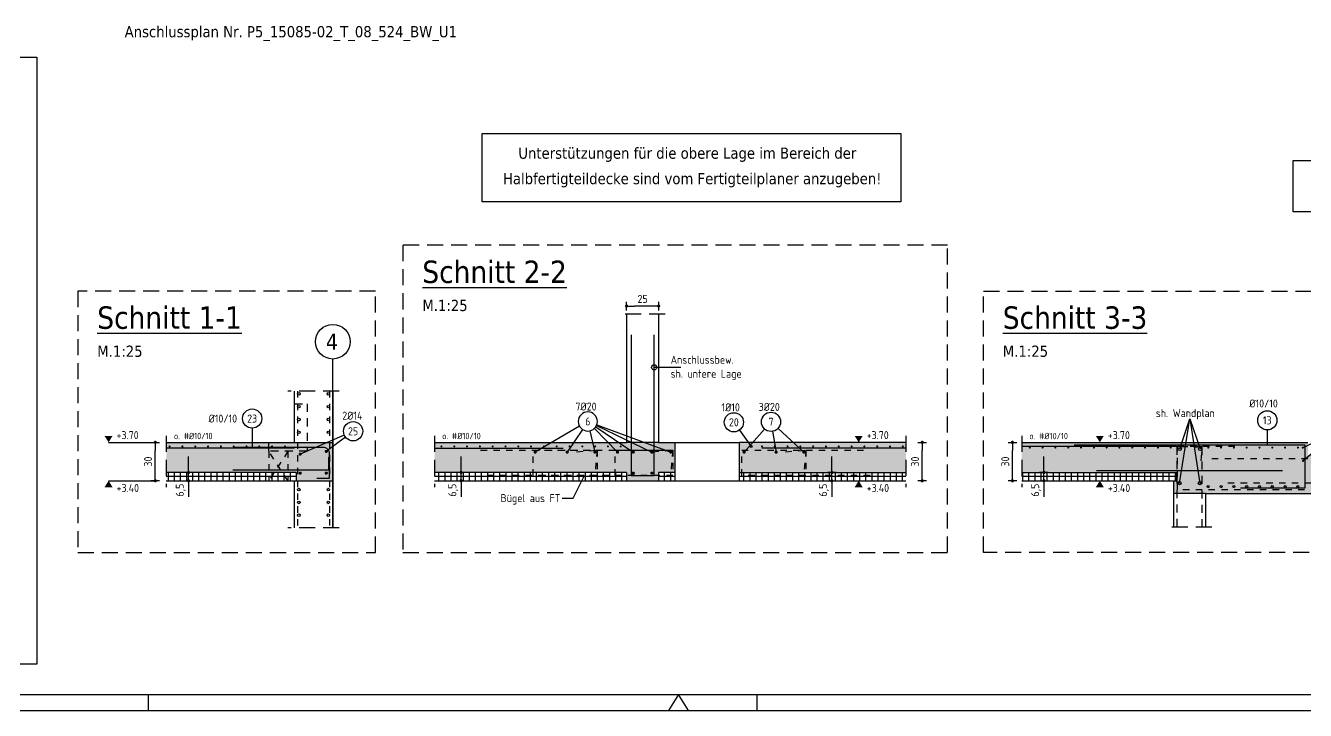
# Model space of a CAD drawing. Extents: x 0 to 77.2, y -0.6 to 30.
# Drawn here: x 19.53 to 39.51, y 0 to 10.69 of the extents above; entities that cross this region are included whole.
import ezdxf
from ezdxf.enums import TextEntityAlignment as Align

# ---------------------------------------------------------------- set-up
doc = ezdxf.new("R2010")
doc.units = 0
doc.header["$LTSCALE"] = 0.5
for name, pattern in [('AUSGEZOGEN', [1000.01, 1000, 0.01]), ('DASHED', [0.75, 0.5, -0.25]), ('HIDDEN', [0.375, 0.25, -0.125]), ('HIDDEN2', [0.187, 0.125, -0.062]), ('PUNKT', [0.175, 0.05, -0.125]), ('STRICHLINIE', [0.75, 0.5, -0.25]), ('VERDECKT', [0.375, 0.25, -0.125])]:
    doc.linetypes.add(name, pattern=pattern)
for name, color, linetype in [('ACHSEN', 7, 'Continuous'), ('AFU', 7, 'Continuous'), ('BETON', 7, 'Continuous'), ('DETAIL', 7, 'Continuous'), ('DRUEBER', 7, 'Continuous'), ('grau_mittel', 7, 'Continuous'), ('Halbfertigteile', 7, 'Continuous'), ('HILFE', 7, 'Continuous'), ('koten', 7, 'Continuous'), ('MASSE', 7, 'Continuous'), ('OBJEKT', 7, 'Continuous'), ('RAHMEN', 7, 'Continuous'), ('RND', 7, 'Continuous'), ('SFP_Achsen', 7, 'Continuous'), ('TEXT', 7, 'Continuous'), ('VERDECKT1', 7, 'Continuous')]:
    doc.layers.add(name, color=color, linetype=linetype)
doc.styles.add('helv', font='tahoma.ttf')
doc.styles.add('txt', font='isocp.shx')
doc.linetypes.add('AFU_50K', pattern='A,0.15,["/",Standard,S=0.2,R=0,X=-0.01,Y=-0.1],0.07,["/",Standard,S=0.2,R=0,X=-0.01,Y=-0.1],0.15', length=0.37)
doc.dimstyles.new('DOT_I', dxfattribs={"dimscale": 0.5, "dimtxt": 0.25, "dimasz": 0.25, "dimexe": 0.1, "dimexo": 0.3, "dimgap": 0.1, "dimtad": 1, "dimdec": 3, "dimzin": 3, "dimtxsty": 'txt', "dimblk": 'DOT', "dimblk1": 'DOT', "dimblk2": 'DOT', "dimsah": 1, "dimcen": 0.1, "dimse1": 1, "dimse2": 1, "dimazin": 0, "dimtfac": 1, "dimtdec": 4, "dimtix": 1, "dimtmove": 2, "dimatfit": 3, "dimfxl": 0, "dimtvp": 1, "dimtolj": 1, "dimtzin": 0, "dimarcsym": 0})

# ---------------------------------------------------------------- blocks, each defined once
blk = doc.blocks.new('RND_HIN')
at = {"layer": 'RND', "color": 7, "linetype": 'Continuous'}
blk.add_circle((0, 0), 0.3, dxfattribs=at)
at = {"layer": 'RND', "color": 7, "linetype": 'Continuous', "style": 'txt'}
blk.add_attdef('POSI', text='', height=0.25, dxfattribs=at).set_placement((0, 0), align=Align.MIDDLE)
blk = doc.blocks.new('A1-35-0')
at = {"layer": 'RAHMEN', "color": 5}
blk.add_line((2, 0.5), (118.4, 0.5), dxfattribs=at)
at = {"layer": 'RAHMEN', "color": 7}
for p, q in [((42.9, 0), (42.9, 0.5)), ((61.9, 0), (61.9, 0.5))]:
    blk.add_line(p, q, dxfattribs=at)
at = {"layer": 'RAHMEN', "color": 7, "linetype": 'Continuous'}
for p, q in [((59.45, 0.5), (59.14, 0)), ((59.76, 0), (59.45, 0.5))]:
    blk.add_line(p, q, dxfattribs=at)
at = {"layer": 'RAHMEN'}
blk.add_line((0, 0), (118.9, 0), dxfattribs=at)
blk = doc.blocks.new('DOT')
at = {"layer": 'MASSE', "color": 7, "linetype": 'Continuous'}
for p, q in [((0, 0), (-1, 0)), ((0, 0.54), (0, -0.54))]:
    blk.add_line(p, q, dxfattribs=at)
at = {"layer": 'MASSE', "color": 7, "linetype": 'Continuous', "const_width": 0.2}
blk.add_lwpolyline([(-0.1, 0, 1), (0.1, 0, 1)], format="xyb", close=True, dxfattribs=at)
blk = doc.blocks.new('*D56')
at = {"layer": 'Defpoints', "color": 0, "linetype": 'AUSGEZOGEN', "transparency": 16777216}
for p in [(21.555, 4.185), (21.555, 4.185), (21.555, 3.585)]:
    blk.add_point(p, dxfattribs=at)
at = {"layer": 'MASSE', "color": 0, "linetype": 'AUSGEZOGEN', "lineweight": -2, "transparency": 16777216}
blk.add_line((21.555, 3.71), (21.555, 4.06), dxfattribs=at)
at = {"layer": 'MASSE', "color": 0, "linetype": 'AUSGEZOGEN', "lineweight": -2, "transparency": 16777216, "xscale": 0.125, "yscale": 0.125, "zscale": 0.125}
for p, rotation in [((21.555, 4.185), 90), ((21.555, 3.585), 270)]:
    blk.add_blockref('DOT', p, dxfattribs=dict(at, rotation=rotation))
at = {"layer": 'MASSE', "color": 0, "linetype": 'AUSGEZOGEN', "transparency": 16777216, "insert": (21.442, 3.885), "char_height": 0.125, "attachment_point": 5, "rotation": 90, "style": 'txt'}
blk.add_mtext('\\A1;30', dxfattribs=at)
blk = doc.blocks.new('okrd_u')
at = {"layer": 'koten', "color": 7, "linetype": 'Continuous'}
blk.add_solid([(-0.125, -0.202), (0.125, -0.202), (0, 0)], dxfattribs=at)
at = {"layer": 'koten', "style": 'txt'}
blk.add_attdef('OKRD', (0.25, -0.35), '', height=0.25, dxfattribs=at)
blk = doc.blocks.new('okrd_o')
at = {"layer": 'koten', "color": 7, "linetype": 'Continuous'}
blk.add_solid([(-0.125, 0.202), (0.125, 0.202), (0, 0)], dxfattribs=at)
at = {"layer": 'koten', "style": 'txt'}
blk.add_attdef('OKRD', (0.25, 0.1), '', height=0.25, dxfattribs=at)
blk = doc.blocks.new('*D57')
at = {"layer": 'Defpoints', "color": 0, "linetype": 'AUSGEZOGEN', "transparency": 16777216}
for p in [(33.53, 4.185), (33.53, 4.185), (33.53, 3.585)]:
    blk.add_point(p, dxfattribs=at)
at = {"layer": 'MASSE', "color": 0, "linetype": 'AUSGEZOGEN', "lineweight": -2, "transparency": 16777216}
blk.add_line((33.53, 3.71), (33.53, 4.06), dxfattribs=at)
at = {"layer": 'MASSE', "color": 0, "linetype": 'AUSGEZOGEN', "lineweight": -2, "transparency": 16777216, "xscale": 0.125, "yscale": 0.125, "zscale": 0.125}
for p, rotation in [((33.53, 4.185), 90), ((33.53, 3.585), 270)]:
    blk.add_blockref('DOT', p, dxfattribs=dict(at, rotation=rotation))
at = {"layer": 'MASSE', "color": 0, "linetype": 'AUSGEZOGEN', "transparency": 16777216, "insert": (33.418, 3.885), "char_height": 0.125, "attachment_point": 5, "rotation": 90, "style": 'txt'}
blk.add_mtext('\\A1;30', dxfattribs=at)
blk = doc.blocks.new('*D60')
at = {"layer": 'Defpoints', "color": 0, "linetype": 'AUSGEZOGEN', "transparency": 16777216}
for p in [(28.914, 6.313), (28.914, 6.313), (29.414, 6.313)]:
    blk.add_point(p, dxfattribs=at)
at = {"layer": 'MASSE', "color": 0, "linetype": 'AUSGEZOGEN', "lineweight": -2, "transparency": 16777216}
blk.add_line((29.289, 6.313), (29.039, 6.313), dxfattribs=at)
at = {"layer": 'MASSE', "color": 0, "linetype": 'AUSGEZOGEN', "lineweight": -2, "transparency": 16777216, "xscale": 0.125, "yscale": 0.125, "zscale": 0.125, "rotation": 180}
blk.add_blockref('DOT', (28.914, 6.313), dxfattribs=at)
at = {"layer": 'MASSE', "color": 0, "linetype": 'AUSGEZOGEN', "lineweight": -2, "transparency": 16777216, "xscale": 0.125, "yscale": 0.125, "zscale": 0.125}
blk.add_blockref('DOT', (29.414, 6.313), dxfattribs=at)
at = {"layer": 'MASSE', "color": 0, "linetype": 'AUSGEZOGEN', "transparency": 16777216, "insert": (29.164, 6.425), "char_height": 0.125, "attachment_point": 5, "style": 'txt'}
blk.add_mtext('\\A1;25', dxfattribs=at)
blk = doc.blocks.new('*D59')
at = {"layer": 'Defpoints', "color": 0, "linetype": 'AUSGEZOGEN', "transparency": 16777216}
for p in [(34.938, 4.185), (34.938, 4.185), (34.938, 3.585)]:
    blk.add_point(p, dxfattribs=at)
at = {"layer": 'MASSE', "color": 0, "linetype": 'AUSGEZOGEN', "lineweight": -2, "transparency": 16777216}
blk.add_line((34.938, 3.71), (34.938, 4.06), dxfattribs=at)
at = {"layer": 'MASSE', "color": 0, "linetype": 'AUSGEZOGEN', "lineweight": -2, "transparency": 16777216, "xscale": 0.125, "yscale": 0.125, "zscale": 0.125}
for p, rotation in [((34.938, 4.185), 90), ((34.938, 3.585), 270)]:
    blk.add_blockref('DOT', p, dxfattribs=dict(at, rotation=rotation))
at = {"layer": 'MASSE', "color": 0, "linetype": 'AUSGEZOGEN', "transparency": 16777216, "insert": (34.826, 3.885), "char_height": 0.125, "attachment_point": 5, "rotation": 90, "style": 'txt'}
blk.add_mtext('\\A1;30', dxfattribs=at)
blk = doc.blocks.new('*D61')
at = {"layer": 'Defpoints', "color": 0, "linetype": 'AUSGEZOGEN', "transparency": 16777216}
for p in [(22.073, 3.715), (22.073, 3.715), (22.073, 3.585)]:
    blk.add_point(p, dxfattribs=at)
at = {"layer": 'MASSE', "color": 0, "linetype": 'AUSGEZOGEN', "lineweight": -2, "transparency": 16777216}
for p, q in [((22.073, 3.84), (22.073, 3.965)), ((22.073, 3.585), (22.073, 3.715)), ((22.073, 3.46), (22.073, 3.335))]:
    blk.add_line(p, q, dxfattribs=at)
at = {"layer": 'MASSE', "color": 0, "linetype": 'AUSGEZOGEN', "lineweight": -2, "transparency": 16777216, "xscale": 0.125, "yscale": 0.125, "zscale": 0.125}
for p, rotation in [((22.073, 3.715), 270), ((22.073, 3.585), 90)]:
    blk.add_blockref('DOT', p, dxfattribs=dict(at, rotation=rotation))
at = {"layer": 'MASSE', "color": 0, "linetype": 'AUSGEZOGEN', "transparency": 16777216, "insert": (21.952, 3.439), "char_height": 0.125, "attachment_point": 5, "rotation": 90, "style": 'txt'}
blk.add_mtext('\\A1;6,5', dxfattribs=at)
blk = doc.blocks.new('*D62')
at = {"layer": 'Defpoints', "color": 0, "linetype": 'AUSGEZOGEN', "transparency": 16777216}
for p in [(26.329, 3.715), (26.329, 3.715), (26.329, 3.585)]:
    blk.add_point(p, dxfattribs=at)
at = {"layer": 'MASSE', "color": 0, "linetype": 'AUSGEZOGEN', "lineweight": -2, "transparency": 16777216}
for p, q in [((26.329, 3.84), (26.329, 3.965)), ((26.329, 3.585), (26.329, 3.715)), ((26.329, 3.46), (26.329, 3.335))]:
    blk.add_line(p, q, dxfattribs=at)
at = {"layer": 'MASSE', "color": 0, "linetype": 'AUSGEZOGEN', "lineweight": -2, "transparency": 16777216, "xscale": 0.125, "yscale": 0.125, "zscale": 0.125}
for p, rotation in [((26.329, 3.715), 270), ((26.329, 3.585), 90)]:
    blk.add_blockref('DOT', p, dxfattribs=dict(at, rotation=rotation))
at = {"layer": 'MASSE', "color": 0, "linetype": 'AUSGEZOGEN', "transparency": 16777216, "insert": (26.207, 3.439), "char_height": 0.125, "attachment_point": 5, "rotation": 90, "style": 'txt'}
blk.add_mtext('\\A1;6,5', dxfattribs=at)
blk = doc.blocks.new('*D63')
at = {"layer": 'Defpoints', "color": 0, "linetype": 'AUSGEZOGEN', "transparency": 16777216}
for p in [(32.118, 3.715), (32.118, 3.715), (32.118, 3.585)]:
    blk.add_point(p, dxfattribs=at)
at = {"layer": 'MASSE', "color": 0, "linetype": 'AUSGEZOGEN', "lineweight": -2, "transparency": 16777216}
for p, q in [((32.118, 3.84), (32.118, 3.965)), ((32.118, 3.585), (32.118, 3.715)), ((32.118, 3.46), (32.118, 3.335))]:
    blk.add_line(p, q, dxfattribs=at)
at = {"layer": 'MASSE', "color": 0, "linetype": 'AUSGEZOGEN', "lineweight": -2, "transparency": 16777216, "xscale": 0.125, "yscale": 0.125, "zscale": 0.125}
for p, rotation in [((32.118, 3.715), 270), ((32.118, 3.585), 90)]:
    blk.add_blockref('DOT', p, dxfattribs=dict(at, rotation=rotation))
at = {"layer": 'MASSE', "color": 0, "linetype": 'AUSGEZOGEN', "transparency": 16777216, "insert": (31.996, 3.439), "char_height": 0.125, "attachment_point": 5, "rotation": 90, "style": 'txt'}
blk.add_mtext('\\A1;6,5', dxfattribs=at)
blk = doc.blocks.new('*D64')
at = {"layer": 'Defpoints', "color": 0, "linetype": 'AUSGEZOGEN', "transparency": 16777216}
for p in [(35.43, 3.715), (35.43, 3.715), (35.43, 3.585)]:
    blk.add_point(p, dxfattribs=at)
at = {"layer": 'MASSE', "color": 0, "linetype": 'AUSGEZOGEN', "lineweight": -2, "transparency": 16777216}
for p, q in [((35.43, 3.84), (35.43, 3.965)), ((35.43, 3.585), (35.43, 3.715)), ((35.43, 3.46), (35.43, 3.335))]:
    blk.add_line(p, q, dxfattribs=at)
at = {"layer": 'MASSE', "color": 0, "linetype": 'AUSGEZOGEN', "lineweight": -2, "transparency": 16777216, "xscale": 0.125, "yscale": 0.125, "zscale": 0.125}
for p, rotation in [((35.43, 3.715), 270), ((35.43, 3.585), 90)]:
    blk.add_blockref('DOT', p, dxfattribs=dict(at, rotation=rotation))
at = {"layer": 'MASSE', "color": 0, "linetype": 'AUSGEZOGEN', "transparency": 16777216, "insert": (35.308, 3.439), "char_height": 0.125, "attachment_point": 5, "rotation": 90, "style": 'txt'}
blk.add_mtext('\\A1;6,5', dxfattribs=at)

msp = doc.modelspace()

# ---------------------------------------------------------------- hatches: boundary and pattern name
at = {"layer": 'grau_mittel'}
for points in [[(21.7261, 3.7151), (23.7561, 3.7151), (23.7561, 3.5851), (24.3261, 3.5851), (24.3261, 4.1851), (23.7261, 4.1851), (21.7261, 4.1851)], [(39.6034, 3.5151), (41.5534, 3.5151), (41.5534, 3.9851), (39.5534, 3.9851), (39.5534, 4.1851), (35.0827, 4.1851), (35.0827, 3.7151), (37.5034, 3.7151), (37.5034, 3.5851), (37.4534, 3.5851), (37.4534, 3.3851), (39.6034, 3.3851)]]:
    msp.add_hatch(color=61, dxfattribs=at).paths.add_polyline_path(points)
h = msp.add_hatch(color=61, dxfattribs=at)
h.paths.add_polyline_path([(25.9144, 3.7151), (28.9144, 3.7151), (28.9144, 3.5851), (29.4144, 3.5851), (29.4144, 3.7151), (29.6744, 3.7151), (29.6744, 4.1851), (29.4144, 4.1851), (28.9144, 4.1851), (25.9144, 4.1851)])
h.paths.add_polyline_path([(30.6744, 3.7151), (33.2744, 3.7151), (33.2744, 4.1851), (30.6744, 4.1851)])
at = {"layer": 'Halbfertigteile', "linetype": 'AUSGEZOGEN', "transparency": 33554687}
h = msp.add_hatch(dxfattribs=at)
h.set_pattern_fill('ANSI37', color=171, scale=0.03, angle=135, style=0)
h.set_pattern_definition([(180, (12.90086, -13.01057), (-7e-18, -0.09525), []), (270, (12.90086, -13.01057), (0.09525, -2e-17), [])])
h.paths.add_polyline_path([(23.7561, 3.7151), (21.7261, 3.7151), (21.7261, 3.5851), (23.7561, 3.5851)])
h = msp.add_hatch(dxfattribs=at)
h.set_pattern_fill('ANSI37', color=171, scale=0.03, angle=135, style=0)
h.set_pattern_definition([(180, (12.55326, -13.01057), (-7e-18, -0.09525), []), (270, (12.55326, -13.01057), (0.09525, -2e-17), [])])
h.paths.add_polyline_path([(33.2744, 3.7151), (30.6744, 3.7151), (30.6744, 3.5851), (33.2744, 3.5851)])
h.paths.add_polyline_path([(28.9144, 3.5851), (28.9144, 3.7151), (25.9144, 3.7151), (25.9144, 3.5851)])
h.paths.add_polyline_path([(29.4144, 3.7151), (29.4144, 3.5851), (29.6744, 3.5851), (29.6744, 3.7151)])
h = msp.add_hatch(dxfattribs=at)
h.set_pattern_fill('ANSI37', color=171, scale=0.03, angle=135, style=0)
h.set_pattern_definition([(180, (12.33617, -13.01057), (-7e-18, -0.09525), []), (270, (12.33617, -13.01057), (0.09525, -2e-17), [])])
h.paths.add_polyline_path([(37.5034, 3.7151), (35.0827, 3.7151), (35.0827, 3.5851), (37.4534, 3.5851), (37.5034, 3.5851)])

# ---------------------------------------------------------------- linework, layer by layer
at = {"layer": 'ACHSEN', "color": 140, "linetype": 'AUSGEZOGEN'}
msp.add_line((24.3261, 2.8488), (24.3261, 5.4863), dxfattribs=at)
at = {"layer": 'AFU', "color": 8, "linetype": 'AFU_50K'}
for p, q in [((23.7261, 4.1851), (24.3261, 4.1851)), ((29.4144, 4.1851), (28.9144, 4.1851)), ((23.7561, 3.5851), (24.3261, 3.5851)), ((37.9534, 3.3851), (37.4534, 3.3851))]:
    msp.add_line(p, q, dxfattribs=at)
at = {"layer": 'BETON', "color": 6, "linetype": 'AUSGEZOGEN'}
for p, q in [((28.9144, 6.1851), (28.9144, 4.1851)), ((29.4144, 6.1851), (29.4144, 4.1851)), ((23.7261, 4.1851), (23.7261, 4.9863)), ((24.3261, 4.9863), (24.3261, 2.8488)), ((21.7261, 4.1851), (23.7261, 4.1851)), ((25.9144, 4.1851), (28.9144, 4.1851)), ((29.4144, 4.1851), (29.6744, 4.1851)), ((29.6744, 3.5851), (29.6744, 4.1851)), ((33.2744, 4.1851), (30.6744, 4.1851)), ((30.6744, 3.5851), (30.6744, 4.1851)), ((35.0827, 4.1851), (39.5534, 4.1851)), ((23.7561, 3.7151), (21.7261, 3.7151)), ((23.7561, 3.7151), (23.7561, 3.5851)), ((28.9144, 3.7151), (25.9144, 3.7151)), ((28.9144, 3.7151), (28.9144, 3.5851)), ((29.6744, 3.7151), (29.4144, 3.7151)), ((29.4144, 3.7151), (29.4144, 3.5851)), ((30.6744, 3.7151), (33.2744, 3.7151)), ((35.0827, 3.7151), (37.5034, 3.7151)), ((37.5034, 3.5851), (37.5034, 3.7151)), ((21.7261, 3.5851), (23.7561, 3.5851)), ((23.7261, 2.8488), (23.7261, 3.5851)), ((25.9144, 3.5851), (29.6744, 3.5851)), ((30.6744, 3.5851), (33.2758, 3.5851)), ((35.0827, 3.5851), (37.4534, 3.5851)), ((37.4534, 3.5851), (37.4534, 2.8607)), ((37.4534, 3.5851), (37.5034, 3.5851)), ((37.9534, 3.3851), (37.9534, 2.8607)), ((37.9534, 3.3851), (41.5534, 3.3851))]:
    msp.add_line(p, q, dxfattribs=at)
for points in [[(26.6596, 9.0094), (33.1952, 9.0094), (33.1952, 7.9428), (26.6596, 7.9428)], [(39.3229, 8.5848), (45.3963, 8.5848), (45.3963, 7.7855), (39.3229, 7.7855)]]:
    msp.add_lwpolyline(points, close=True, dxfattribs=at)
at = {"layer": 'DETAIL', "color": 102, "linetype": 'STRICHLINIE'}
for points in [[(25.4214, 7.2618), (25.4214, 2.4633), (33.925, 2.4633), (33.925, 7.2618)], [(20.3456, 6.5469), (20.3456, 2.4633), (24.9918, 2.4633), (24.9918, 6.5469)], [(34.4851, 2.4633), (34.4851, 6.5469), (42.1981, 6.5469), (42.1981, 2.4633)]]:
    msp.add_lwpolyline(points, close=True, dxfattribs=at)
at = {"layer": 'DRUEBER', "color": 171, "linetype": 'PUNKT'}
for p, q in [((23.6261, 3.5851), (23.3261, 4.0451)), ((23.6261, 4.0451), (23.3261, 3.5851)), ((23.3261, 4.0451), (23.3261, 3.5851)), ((23.6261, 4.0451), (23.6261, 3.5851))]:
    msp.add_line(p, q, dxfattribs=at)
at = {"layer": 'HILFE', "color": 102, "linetype": 'DASHED'}
for p, q in [((29.5144, 6.1851), (28.8144, 6.1851)), ((24.4261, 4.9863), (23.6261, 4.9863)), ((21.7261, 4.2851), (21.7261, 3.4851)), ((25.9144, 4.2851), (25.9144, 3.4851)), ((33.2744, 4.2851), (33.2744, 3.4851)), ((35.0827, 4.2851), (35.0827, 3.4851)), ((24.4261, 2.8488), (23.6261, 2.8488)), ((38.0534, 2.8607), (37.3534, 2.8607))]:
    msp.add_line(p, q, dxfattribs=at)
at = {"layer": 'HILFE', "color": 102, "linetype": 'AUSGEZOGEN'}
for p, q in [((29.761, 5.356), (29.3444, 5.356)), ((37.5467, 3.5493), (37.7059, 4.5531)), ((37.5507, 4.0817), (37.7059, 4.5531)), ((37.7059, 4.5531), (37.8685, 4.0817)), ((37.7059, 4.5531), (37.8644, 3.5493)), ((20.8251, 4.1851), (21.5545, 4.1851)), ((28.0819, 3.3122), (28.2567, 3.6651)), ((20.8251, 3.5851), (21.5545, 3.5851)), ((27.9096, 3.3122), (28.0819, 3.3122))]:
    msp.add_line(p, q, dxfattribs=at)
at = {"layer": 'OBJEKT', "color": 7, "linetype": 'AUSGEZOGEN'}
for p, q in [((29.6744, 4.1851), (30.6744, 4.1851)), ((29.6744, 3.5851), (30.6744, 3.5851))]:
    msp.add_line(p, q, dxfattribs=at)
at = {"layer": 'RND', "color": 1, "linetype": 'HIDDEN2'}
for p, q in [((23.7761, 4.9863), (23.7761, 2.8488)), ((24.2761, 4.9863), (24.2761, 2.8488))]:
    msp.add_line(p, q, dxfattribs=at)
at = {"layer": 'RND', "color": 102, "linetype": 'AUSGEZOGEN'}
for p, q in [((23.0671, 4.4061), (23.0671, 4.1051)), ((28.1783, 4.4358), (27.4861, 4.0329)), ((28.4124, 4.4036), (28.772, 4.0329)), ((28.4324, 4.4274), (29.0182, 4.0329)), ((28.4432, 4.4464), (29.3068, 4.0329)), ((28.4487, 4.4592), (29.6027, 4.0329)), ((31.2793, 4.4038), (31.682, 4.0329)), ((24.5055, 4.2985), (23.8177, 4.0005)), ((24.5233, 4.2679), (24.2246, 4.0432)), ((28.2242, 4.3868), (27.9859, 4.0329)), ((28.3421, 4.3652), (28.42, 4.0329)), ((30.676, 4.3762), (30.8583, 4.1211)), ((31.0692, 4.3934), (30.7481, 4.0329)), ((31.1937, 4.3575), (31.2479, 4.0329)), ((38.9177, 4.379), (38.9177, 4.1477)), ((39.903, 4.3002), (39.4725, 4.101)), ((39.9237, 4.2673), (39.4755, 3.895))]:
    msp.add_line(p, q, dxfattribs=at)
at = {"layer": 'RND', "color": 1, "linetype": 'AUSGEZOGEN'}
for points in [[(28.9844, 5.8651), (28.9844, 3.6651), (29.3444, 3.6651), (29.3444, 5.8651)], [(23.7261, 4.0951), (21.7261, 4.0951)], [(25.9144, 4.0951), (27.9244, 4.0951)], [(33.2758, 4.0951), (31.0244, 4.0951)], [(37.5016, 4.1198), (35.0827, 4.1198)], [(35.902, 4.1477), (39.502, 4.1477), (39.502, 3.4677), (38.502, 3.4677)], [(22.7661, 3.7548), (24.2661, 3.7548), (24.2661, 3.9548)], [(36.2534, 3.7446), (39.1534, 3.7446)]]:
    msp.add_lwpolyline(points, dxfattribs=at)
at = {"layer": 'RND', "color": 7, "linetype": 'AUSGEZOGEN'}
for points, const_width in [([(21.7706, 4.1211, 1), (21.7866, 4.1211, 1)], 0.016), ([(21.9706, 4.1211, 1), (21.9866, 4.1211, 1)], 0.016), ([(22.1706, 4.1211, 1), (22.1866, 4.1211, 1)], 0.016), ([(22.3706, 4.1211, 1), (22.3866, 4.1211, 1)], 0.016), ([(22.5706, 4.1211, 1), (22.5866, 4.1211, 1)], 0.016), ([(22.7706, 4.1211, 1), (22.7866, 4.1211, 1)], 0.016), ([(22.9706, 4.1211, 1), (22.9866, 4.1211, 1)], 0.016), ([(23.1706, 4.1211, 1), (23.1866, 4.1211, 1)], 0.016), ([(23.3706, 4.1211, 1), (23.3866, 4.1211, 1)], 0.016), ([(23.5706, 4.1211, 1), (23.5866, 4.1211, 1)], 0.016), ([(23.8052, 4.0005, 1), (23.8302, 4.0005, 1)], 0.025), ([(24.2121, 4.0432, 1), (24.2371, 4.0432, 1)], 0.025), ([(26.0148, 4.1211, 1), (26.0308, 4.1211, 1)], 0.016), ([(26.2148, 4.1211, 1), (26.2308, 4.1211, 1)], 0.016), ([(26.4148, 4.1211, 1), (26.4308, 4.1211, 1)], 0.016), ([(26.6148, 4.1211, 1), (26.6308, 4.1211, 1)], 0.016), ([(26.8148, 4.1211, 1), (26.8308, 4.1211, 1)], 0.016), ([(27.0148, 4.1211, 1), (27.0308, 4.1211, 1)], 0.016), ([(27.2148, 4.1211, 1), (27.2308, 4.1211, 1)], 0.016), ([(27.4148, 4.1211, 1), (27.4308, 4.1211, 1)], 0.016), ([(27.4736, 4.0329, 1), (27.4986, 4.0329, 1)], 0.025), ([(27.6148, 4.1211, 1), (27.6308, 4.1211, 1)], 0.016), ([(27.8148, 4.1211, 1), (27.8308, 4.1211, 1)], 0.016), ([(27.9734, 4.0329, 1), (27.9984, 4.0329, 1)], 0.025), ([(28.0148, 4.1211, 1), (28.0308, 4.1211, 1)], 0.016), ([(28.2148, 4.1211, 1), (28.2308, 4.1211, 1)], 0.016), ([(28.4075, 4.0329, 1), (28.4325, 4.0329, 1)], 0.025), ([(28.4148, 4.1211, 1), (28.4308, 4.1211, 1)], 0.016), ([(28.6148, 4.1211, 1), (28.6308, 4.1211, 1)], 0.016), ([(28.7595, 4.0329, 1), (28.7845, 4.0329, 1)], 0.025), ([(28.8148, 4.1211, 1), (28.8308, 4.1211, 1)], 0.016), ([(29.0057, 4.0329, 1), (29.0307, 4.0329, 1)], 0.025), ([(29.2943, 4.0329, 1), (29.3193, 4.0329, 1)], 0.025), ([(29.5902, 4.0329, 1), (29.6152, 4.0329, 1)], 0.025), ([(30.7356, 4.0329, 1), (30.7606, 4.0329, 1)], 0.025), ([(31.0188, 4.1211, 1), (31.0348, 4.1211, 1)], 0.016), ([(31.2188, 4.1211, 1), (31.2348, 4.1211, 1)], 0.016), ([(31.2354, 4.0329, 1), (31.2604, 4.0329, 1)], 0.025), ([(31.4188, 4.1211, 1), (31.4348, 4.1211, 1)], 0.016), ([(31.6188, 4.1211, 1), (31.6348, 4.1211, 1)], 0.016), ([(31.6695, 4.0329, 1), (31.6945, 4.0329, 1)], 0.025), ([(31.8188, 4.1211, 1), (31.8348, 4.1211, 1)], 0.016), ([(32.0188, 4.1211, 1), (32.0348, 4.1211, 1)], 0.016), ([(32.2188, 4.1211, 1), (32.2348, 4.1211, 1)], 0.016), ([(32.4188, 4.1211, 1), (32.4348, 4.1211, 1)], 0.016), ([(32.6188, 4.1211, 1), (32.6348, 4.1211, 1)], 0.016), ([(32.8188, 4.1211, 1), (32.8348, 4.1211, 1)], 0.016), ([(33.0188, 4.1211, 1), (33.0348, 4.1211, 1)], 0.016), ([(33.2188, 4.1211, 1), (33.2348, 4.1211, 1)], 0.016), ([(35.2018, 4.1038, 1), (35.2178, 4.1038, 1)], 0.016), ([(35.4018, 4.1038, 1), (35.4178, 4.1038, 1)], 0.016), ([(35.6018, 4.1038, 1), (35.6178, 4.1038, 1)], 0.016), ([(35.8018, 4.1038, 1), (35.8178, 4.1038, 1)], 0.016), ([(36.0018, 4.1038, 1), (36.0178, 4.1038, 1)], 0.016), ([(36.2018, 4.1038, 1), (36.2178, 4.1038, 1)], 0.016), ([(36.4018, 4.1038, 1), (36.4178, 4.1038, 1)], 0.016), ([(36.6018, 4.1038, 1), (36.6178, 4.1038, 1)], 0.016), ([(36.8018, 4.1038, 1), (36.8178, 4.1038, 1)], 0.016), ([(37.0018, 4.1038, 1), (37.0178, 4.1038, 1)], 0.016), ([(37.2018, 4.1038, 1), (37.2178, 4.1038, 1)], 0.016), ([(37.4018, 4.1038, 1), (37.4178, 4.1038, 1)], 0.016), ([(37.9881, 4.1038, 1), (38.0041, 4.1038, 1)], 0.016), ([(38.1881, 4.1038, 1), (38.2041, 4.1038, 1)], 0.016), ([(38.3881, 4.1038, 1), (38.4041, 4.1038, 1)], 0.016), ([(38.5881, 4.1038, 1), (38.6041, 4.1038, 1)], 0.016), ([(38.7881, 4.1038, 1), (38.8041, 4.1038, 1)], 0.016), ([(38.9881, 4.1038, 1), (39.0041, 4.1038, 1)], 0.016), ([(39.1881, 4.1038, 1), (39.2041, 4.1038, 1)], 0.016), ([(39.3881, 4.1038, 1), (39.4041, 4.1038, 1)], 0.016), ([(39.4645, 4.101, 1), (39.4805, 4.101, 1)], 0.016), ([(39.4675, 3.895, 1), (39.4835, 3.895, 1)], 0.016), ([(23.8052, 3.7047, 1), (23.8302, 3.7047, 1)], 0.025), ([(24.2121, 3.7047, 1), (24.2371, 3.7047, 1)], 0.025), ([(29.0057, 3.7037, 1), (29.0307, 3.7037, 1)], 0.025), ([(29.2943, 3.7037, 1), (29.3193, 3.7037, 1)], 0.025)]:
    msp.add_lwpolyline(points, format="xyb", close=True, dxfattribs=dict(at, const_width=const_width))
at = {"layer": 'RND', "color": 1, "linetype": 'AUSGEZOGEN'}
msp.add_lwpolyline([(24.0761, 3.6251), (24.2761, 3.6251), (24.2761, 4.0051, 0.4142136), (24.1761, 4.1051), (22.7761, 4.1051)], format="xyb", dxfattribs=at)
at = {"layer": 'RND', "color": 102, "linetype": 'HIDDEN2'}
for points in [[(26.6344, 4.0651), (29.6344, 4.0651), (29.6344, 3.6651), (26.6344, 3.6651)], [(28.1336, 4.0372), (28.4524, 4.0651), (28.4524, 3.6651), (27.4524, 3.6651), (27.4524, 4.0651), (28.4524, 4.0651), (28.4245, 3.7463)], [(29.3156, 4.0372), (29.6344, 4.0651), (29.6344, 3.6651), (28.7344, 3.6651), (28.7344, 4.0651), (29.6344, 4.0651), (29.6065, 3.7463)], [(31.3956, 4.0372), (31.7144, 4.0651), (31.7144, 3.6651), (30.7144, 3.6651), (30.7144, 4.0651), (31.7144, 4.0651), (31.6865, 3.7463)], [(32.7144, 3.6651), (30.7144, 3.6651), (30.7144, 4.0651), (32.7144, 4.0651)]]:
    msp.add_lwpolyline(points, dxfattribs=at)
at = {"layer": 'RND', "color": 7, "linetype": 'HIDDEN'}
for points in [[(37.8842, 3.8962), (37.9034, 4.1154), (37.5034, 4.1154), (37.5034, 2.8607)], [(37.9034, 2.8607), (37.9034, 4.1154), (37.6842, 4.0962)]]:
    msp.add_lwpolyline(points, dxfattribs=at)
at = {"layer": 'RND', "color": 7, "linetype": 'HIDDEN2'}
for points in [[(39.5011, 3.4451), (37.5134, 3.4451), (37.5134, 4.1251), (38.5134, 4.1251)], [(41.5534, 3.9272), (37.9946, 3.9272)], [(38.302, 3.5526), (40.802, 3.5526)]]:
    msp.add_lwpolyline(points, dxfattribs=at)
at = {"layer": 'RND', "color": 7, "linetype": 'AUSGEZOGEN'}
for centre, radius in [((29.3444, 5.356), 0.04), ((23.7961, 4.9417), 0.02), ((24.2561, 4.9417), 0.02), ((23.7961, 4.7417), 0.02), ((24.2561, 4.7417), 0.02), ((23.7961, 4.5417), 0.02), ((24.2561, 4.5417), 0.02), ((23.7961, 4.3417), 0.02), ((24.2561, 4.3417), 0.02), ((30.8583, 4.1211), 0.016), ((37.5507, 4.0817), 0.025), ((37.8685, 4.0817), 0.025), ((23.7961, 3.4476), 0.02), ((24.2561, 3.4476), 0.02), ((37.5467, 3.5493), 0.025), ((37.8644, 3.5493), 0.025), ((37.9961, 3.494), 0.016), ((38.1961, 3.494), 0.016), ((38.3961, 3.494), 0.016), ((38.5961, 3.494), 0.016), ((38.7961, 3.494), 0.016), ((38.9961, 3.494), 0.016), ((39.1961, 3.494), 0.016), ((39.3961, 3.494), 0.016), ((23.7961, 3.2476), 0.02), ((24.2561, 3.2476), 0.02), ((23.7961, 3.0476), 0.02), ((24.2561, 3.0476), 0.02)]:
    msp.add_circle(centre, radius, dxfattribs=at)
at = {"layer": 'SFP_Achsen', "color": 7, "linetype": 'AUSGEZOGEN'}
msp.add_circle((24.3261, 5.7568), 0.2705, dxfattribs=at)
at = {"layer": 'TEXT', "color": 1, "linetype": 'AUSGEZOGEN'}
msp.add_lwpolyline([(2.7545, 10.1996), (19.703, 10.1996), (19.703, 0.7223), (2.7545, 0.7223)], close=True, dxfattribs=at)
at = {"layer": 'VERDECKT1', "color": 102, "linetype": 'VERDECKT'}
for p, q in [((23.7261, 4.7851), (23.9261, 4.7851)), ((23.9261, 4.7851), (23.9261, 4.0451)), ((23.3261, 4.0451), (23.3261, 4.1851)), ((23.9261, 4.0451), (23.3261, 4.0451))]:
    msp.add_line(p, q, dxfattribs=at)

# ---------------------------------------------------------------- block references
at = {"layer": 'koten', "color": 7, "linetype": 'AUSGEZOGEN', "xscale": 0.5, "yscale": 0.5, "zscale": 0.5}
for name, p, values in [('okrd_o', (20.8251, 4.1851), {'OKRD': '+3.70'}), ('okrd_o', (32.5376, 4.1851), {'OKRD': '+3.70'}), ('okrd_o', (36.3031, 4.1851), {'OKRD': '+3.70'}), ('okrd_u', (20.8251, 3.5851), {'OKRD': '+3.40'}), ('okrd_u', (32.5376, 3.5851), {'OKRD': '+3.40'})]:
    msp.add_blockref(name, p, dxfattribs=at).add_auto_attribs(values)
at = {"layer": 'koten', "color": 7, "linetype": 'DASHED', "xscale": 0.5, "yscale": 0.5, "zscale": 0.5}
msp.add_blockref('okrd_u', (36.3031, 3.5851), dxfattribs=at).add_auto_attribs({'OKRD': '+3.40'})
at = {"layer": 'RAHMEN', "color": 7, "linetype": 'AUSGEZOGEN', "xscale": 0.5, "yscale": 0.5, "zscale": 0.5}
msp.add_blockref('A1-35-0', (0, 0), dxfattribs=at)
at = {"layer": 'RND', "color": 7, "linetype": 'AUSGEZOGEN', "xscale": 0.5, "yscale": 0.5, "zscale": 0.5}
for p, values in [((23.0671, 4.5561), {'POSI': '23'}), ((30.5888, 4.4983), {'POSI': '20'}), ((31.169, 4.5054), {'POSI': '7'}), ((38.9177, 4.529), {'POSI': '13'}), ((24.6432, 4.3581), {'POSI': '25'})]:
    msp.add_blockref('RND_HIN', p, dxfattribs=at).add_auto_attribs(values)
at = {"layer": 'RND', "color": 7, "linetype": 'AUSGEZOGEN'}
ref = msp.add_blockref('RND_HIN', (28.3079, 4.5112), dxfattribs=dict(at, xscale=-0.5, yscale=0.5, zscale=0.5, rotation=180))
ref.add_attrib('POSI', '6', dxfattribs={"color": 7, "linetype": 'Continuous', "height": 0.125, "style": 'txt'}).set_placement((28.3079, 4.5112), align=Align.MIDDLE)

# ---------------------------------------------------------------- texts
at = {"layer": 'SFP_Achsen', "color": 6, "linetype": 'AUSGEZOGEN', "style": 'helv'}
msp.add_text('4', height=0.25, dxfattribs=at).set_placement((24.2189, 5.6306))
at = {"layer": 'TEXT', "color": 1, "linetype": 'AUSGEZOGEN', "style": 'helv'}
for s, p in [('Anschlussplan Nr. P5_15085-02_T_08_524_BW_U1', (21.0762, 10.5094)), ('Unterstützungen für die obere Lage im Bereich der', (27.2234, 8.6133)), ('Halbfertigteildecke sind vom Fertigteilplaner anzugeben!', (26.9833, 8.2157)), ('M.1:25', (25.7244, 6.2354)), ('M.1:25', (20.6486, 5.5205)), ('M.1:25', (34.7881, 5.5205))]:
    msp.add_text(s, height=0.175, dxfattribs=at).set_placement(p)
at = {"layer": 'TEXT', "color": 5, "linetype": 'AUSGEZOGEN', "style": 'helv'}
for s, p in [('%%USchnitt 2-2', (25.7244, 6.6729)), ('%%USchnitt 1-1', (20.6486, 5.958)), ('%%USchnitt 3-3', (34.7881, 5.958))]:
    msp.add_text(s, height=0.35, dxfattribs=at).set_placement(p)
at = {"layer": 'TEXT', "color": 7, "linetype": 'HIDDEN2', "style": 'txt'}
for s, p in [('Anschlussbew.', (29.6013, 5.4128)), ('sh. untere Lage', (29.6013, 5.1942))]:
    msp.add_text(s, height=0.125, dxfattribs=at).set_placement(p)
at = {"layer": 'TEXT', "color": 7, "linetype": 'AUSGEZOGEN', "style": 'txt'}
for s, height, p in [('7%%C20', 0.125, (28.115, 4.6819)), ('3%%C20', 0.125, (30.976, 4.6761)), ('%%C10/10', 0.125, (38.6379, 4.7292)), ('%%C10/10', 0.125, (22.3871, 4.4938)), ('2%%C14', 0.125, (24.4745, 4.5386)), ('1%%C10', 0.125, (30.3958, 4.6689)), ('sh. Wandplan', 0.125, (37.1775, 4.5798)), ('o. #%%c10/10', 0.1, (21.8457, 4.2339)), ('o. #%%c10/10', 0.1, (26.034, 4.2339)), ('o. #%%c10/10', 0.1, (35.2024, 4.2339)), ('Bügel aus FT', 0.125, (26.9463, 3.2519))]:
    msp.add_text(s, height=height, dxfattribs=at).set_placement(p)

# ---------------------------------------------------------------- dimensions: what is measured, and where the dimension line sits
at = {"layer": 'MASSE', "color": 7, "linetype": 'AUSGEZOGEN'}
dim = msp.add_linear_dim(base=(28.9144, 6.3127), p1=(29.4144, 6.3127), p2=(28.9144, 6.3127), dimstyle='DOT_I', override={"dimdec": 0, "dimlfac": 50}, dxfattribs=at)
dim.commit()
dim.dimension.update_dxf_attribs({"geometry": '*D60', "text_midpoint": (29.1644, 6.4252)})
for base, p1, p2, picture, middle in [((21.5545, 4.1851), (21.5545, 3.5851), (21.5545, 4.1851), '*D56', (21.442, 3.8851)), ((33.5302, 4.1851), (33.5302, 3.5851), (33.5302, 4.1851), '*D57', (33.4177, 3.8851)), ((34.9382, 4.1851), (34.9382, 3.5851), (34.9382, 4.1851), '*D59', (34.8257, 3.8851))]:
    dim = msp.add_linear_dim(base=base, p1=p1, p2=p2, angle=90, dimstyle='DOT_I', override={"dimdec": 0, "dimlfac": 50}, dxfattribs=at)
    dim.commit()
    dim.dimension.update_dxf_attribs({"geometry": picture, "text_midpoint": middle})
for base, p1, p2, picture, middle in [((22.0735, 3.7151), (22.0735, 3.5851), (22.0735, 3.7151), '*D61', (21.9516, 3.4387)), ((26.3289, 3.7151), (26.3289, 3.5851), (26.3289, 3.7151), '*D62', (26.207, 3.4387)), ((32.118, 3.7151), (32.118, 3.5851), (32.118, 3.7151), '*D63', (31.9961, 3.4387)), ((35.4301, 3.7151), (35.4301, 3.5851), (35.4301, 3.7151), '*D64', (35.3082, 3.4387))]:
    dim = msp.add_linear_dim(base=base, p1=p1, p2=p2, angle=90, dimstyle='DOT_I', override={"dimdec": 1, "dimlfac": 50}, dxfattribs=at)
    dim.commit()
    dim.dimension.update_dxf_attribs({"geometry": picture, "text_midpoint": middle, "dimtype": 160})

doc.saveas('drawing.dxf')
